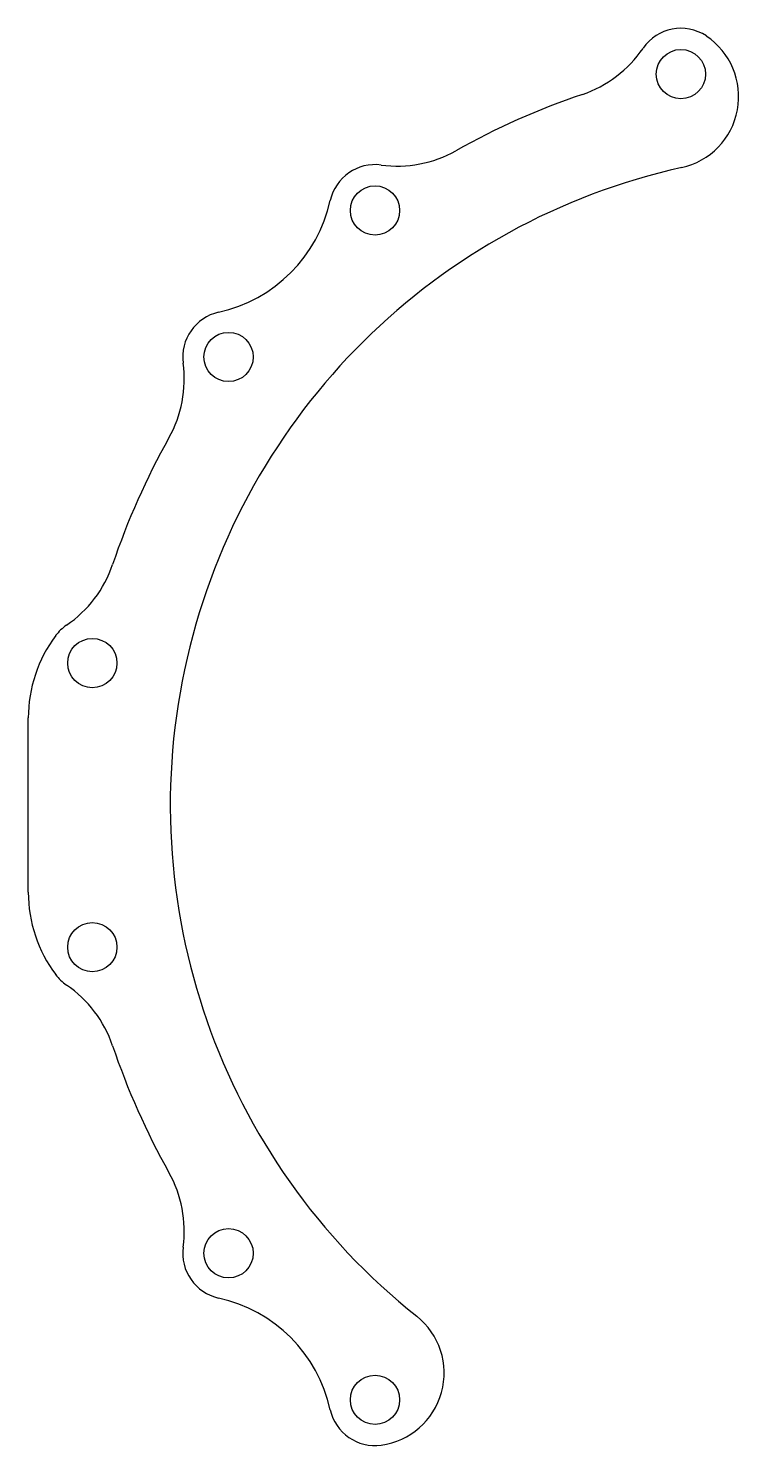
# Model space of a CAD drawing. Extents: x -69 to -7, y -56 to 68.
import ezdxf

# ---------------------------------------------------------------- set-up
doc = ezdxf.new("R2010")
doc.units = 0
doc.layers.add('VISIBLE', color=7, linetype='CONTINUOUS')

msp = doc.modelspace()

# ---------------------------------------------------------------- linework, layer by layer
at = {"layer": 'VISIBLE'}
msp.add_line((-69.4, -7.61), (-69.4, 7.61), dxfattribs=at)
for centre in [(-12.4, 63.81), (-39.12, 51.91), (-51.91, 39.12), (-63.81, 12.4), (-63.81, -12.4), (-51.91, -39.12), (-39.12, -51.91)]:
    msp.add_circle(centre, 2.15, dxfattribs=at)
for centre, radius, start, end in [((-12.4, 63.81), 4, 56.2987, 145.7013), ((-13.71, 61.85), 6.35, 282.4957, 56.2987), ((-24.36, 71.96), 10.47, 288.6995, 325.7013), ((0, 0), 65.5, 108.6995, 119.3005), ((-37.18, 66.25), 10.47, 262.2987, 299.3005), ((-39.12, 51.91), 4, 82.2987, 167.4816), ((0, 0), 57, 102.4957, 231.5043), ((-55.56, 55.56), 12.84, 282.5184, 347.4816), ((-51.91, 39.12), 4, 102.5184, 187.7013), ((-66.25, 37.18), 10.47, 330.6995, 7.7013), ((0, 0), 65.5, 150.6995, 161.3005), ((-71.96, 24.36), 10.47, 304.2987, 341.3005), ((-63.81, 12.4), 4, 124.2987, 143.199), ((-57.4, 7.61), 12, 143.199, 180), ((-57.4, -7.61), 12, 180, 216.801), ((-63.81, -12.4), 4, 216.801, 235.7013), ((-71.96, -24.36), 10.47, 18.6995, 55.7013), ((0, 0), 65.5, 198.6995, 209.3005), ((-66.25, -37.18), 10.47, 352.2987, 29.3005), ((-51.91, -39.12), 4, 172.2987, 257.4816), ((-55.56, -55.56), 12.84, 12.5184, 77.4816), ((-39.43, -49.58), 6.35, 277.7013, 51.5043), ((-39.12, -51.91), 4, 192.5184, 277.7013)]:
    msp.add_arc(centre, radius, start, end, dxfattribs=at)

doc.saveas('drawing.dxf')
